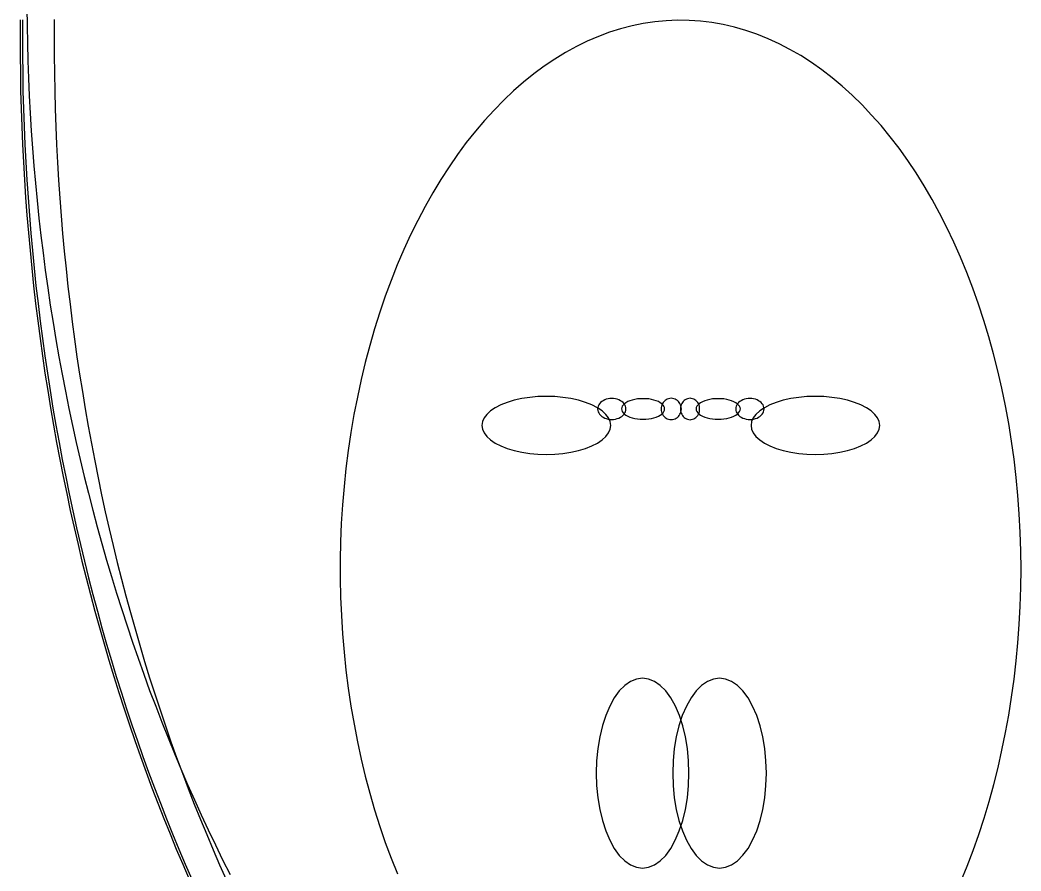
# Model space of a CAD drawing. Extents: x -1 to 217, y -22 to 302.
# Drawn here: x -1.3 to 104.2, y 51.8 to 141.5 of the extents above; entities that cross this region are included whole.
import ezdxf

# ---------------------------------------------------------------- set-up
doc = ezdxf.new("R2010")
doc.units = 0

msp = doc.modelspace()

# ---------------------------------------------------------------- linework, layer by layer
at = {"layer": 'ELLIPSES'}
for p, q in [((-0.6, 142.73), (-0.58, 140.89)), ((-1.32, 141.52), (-1.32, 139.64)), ((-1.07, 141.51), (-1.07, 139.64)), ((2.28, 141.54), (2.27, 139.66)), ((66.8, 141.41), (65.59, 141.3)), ((68, 141.46), (66.8, 141.41)), ((69.21, 141.44), (68, 141.46)), ((70.41, 141.36), (69.21, 141.44)), ((-0.58, 140.89), (-0.55, 139.05)), ((62, 140.56), (60.82, 140.19)), ((63.2, 140.87), (62, 140.56)), ((64.39, 141.12), (63.2, 140.87)), ((65.59, 141.3), (64.39, 141.12)), ((71.61, 141.22), (70.41, 141.36)), ((72.81, 141), (71.61, 141.22)), ((74.01, 140.73), (72.81, 141)), ((75.19, 140.39), (74.01, 140.73)), ((76.37, 139.98), (75.19, 140.39)), ((-1.32, 139.64), (-1.32, 137.76)), ((-1.07, 139.64), (-1.07, 137.76)), ((2.27, 139.66), (2.28, 137.77)), ((59.65, 139.75), (58.48, 139.25)), ((60.82, 140.19), (59.65, 139.75)), ((77.54, 139.51), (76.37, 139.98)), ((78.7, 138.98), (77.54, 139.51)), ((-0.55, 139.05), (-0.5, 137.2)), ((57.33, 138.69), (56.19, 138.06)), ((58.48, 139.25), (57.33, 138.69)), ((79.85, 138.39), (78.7, 138.98)), ((80.99, 137.73), (79.85, 138.39)), ((-1.32, 137.76), (-1.29, 135.88)), ((-1.07, 137.76), (-1.04, 135.88)), ((-0.5, 137.2), (-0.43, 135.36)), ((2.28, 137.77), (2.3, 135.89)), ((55.06, 137.37), (53.95, 136.62)), ((56.19, 138.06), (55.06, 137.37)), ((82.11, 137.01), (80.99, 137.73)), ((53.95, 136.62), (52.85, 135.82)), ((83.21, 136.23), (82.11, 137.01)), ((84.3, 135.4), (83.21, 136.23)), ((-1.29, 135.88), (-1.26, 134.01)), ((-1.04, 135.88), (-1.01, 134)), ((-0.43, 135.36), (-0.35, 133.51)), ((2.3, 135.89), (2.34, 134)), ((52.85, 135.82), (51.77, 134.95)), ((85.37, 134.5), (84.3, 135.4)), ((50.71, 134.02), (49.67, 133.04)), ((51.77, 134.95), (50.71, 134.02)), ((86.42, 133.55), (85.37, 134.5)), ((-1.26, 134.01), (-1.21, 132.13)), ((-1.01, 134), (-0.96, 132.13)), ((-0.35, 133.51), (-0.25, 131.67)), ((2.34, 134), (2.39, 132.12)), ((49.67, 133.04), (48.65, 132)), ((87.45, 132.54), (86.42, 133.55)), ((-1.21, 132.13), (-1.14, 130.25)), ((-0.96, 132.13), (-0.89, 130.25)), ((2.39, 132.12), (2.46, 130.24)), ((48.65, 132), (47.65, 130.91)), ((88.46, 131.47), (87.45, 132.54)), ((-0.25, 131.67), (-0.14, 129.82)), ((47.65, 130.91), (46.68, 129.77)), ((89.45, 130.36), (88.46, 131.47)), ((-1.14, 130.25), (-1.06, 128.38)), ((-0.89, 130.25), (-0.81, 128.38)), ((-0.14, 129.82), (-0.01, 127.98)), ((2.46, 130.24), (2.54, 128.35)), ((90.41, 129.18), (89.45, 130.36)), ((46.68, 129.77), (45.73, 128.57)), ((91.35, 127.96), (90.41, 129.18)), ((-1.06, 128.38), (-0.96, 126.51)), ((-0.81, 128.38), (-0.71, 126.5)), ((-0.01, 127.98), (0.14, 126.13)), ((2.54, 128.35), (2.64, 126.47)), ((45.73, 128.57), (44.8, 127.32)), ((92.26, 126.69), (91.35, 127.96)), ((44.8, 127.32), (43.91, 126.02)), ((93.15, 125.36), (92.26, 126.69)), ((-0.96, 126.51), (-0.85, 124.64)), ((-0.71, 126.5), (-0.6, 124.63)), ((0.14, 126.13), (0.3, 124.29)), ((2.64, 126.47), (2.75, 124.6)), ((43.91, 126.02), (43.04, 124.67)), ((-0.85, 124.64), (-0.73, 122.77)), ((-0.6, 124.63), (-0.48, 122.76)), ((2.75, 124.6), (2.88, 122.72)), ((43.04, 124.67), (42.2, 123.28)), ((94, 124), (93.15, 125.36)), ((0.3, 124.29), (0.47, 122.45)), ((94.83, 122.58), (94, 124)), ((-0.73, 122.77), (-0.59, 120.9)), ((-0.48, 122.76), (-0.34, 120.89)), ((0.47, 122.45), (0.67, 120.61)), ((2.88, 122.72), (3.02, 120.85)), ((42.2, 123.28), (41.38, 121.84)), ((95.63, 121.12), (94.83, 122.58)), ((41.38, 121.84), (40.6, 120.36)), ((-0.59, 120.9), (-0.44, 119.04)), ((-0.34, 120.89), (-0.19, 119.03)), ((0.67, 120.61), (0.88, 118.77)), ((3.02, 120.85), (3.17, 118.98)), ((40.6, 120.36), (39.85, 118.84)), ((96.39, 119.62), (95.63, 121.12)), ((97.13, 118.08), (96.39, 119.62)), ((-0.44, 119.04), (-0.27, 117.18)), ((-0.19, 119.03), (-0.02, 117.17)), ((0.88, 118.77), (1.1, 116.93)), ((3.17, 118.98), (3.34, 117.11)), ((39.85, 118.84), (39.13, 117.28)), ((-0.27, 117.18), (-0.09, 115.32)), ((-0.02, 117.17), (0.17, 115.31)), ((39.13, 117.28), (38.45, 115.68)), ((97.83, 116.5), (97.13, 118.08)), ((1.1, 116.93), (1.34, 115.1)), ((3.34, 117.11), (3.53, 115.25)), ((98.5, 114.88), (97.83, 116.5)), ((-0.09, 115.32), (0.11, 113.46)), ((0.17, 115.31), (0.36, 113.45)), ((1.34, 115.1), (1.6, 113.26)), ((3.53, 115.25), (3.73, 113.39)), ((38.45, 115.68), (37.8, 114.04)), ((37.8, 114.04), (37.18, 112.37)), ((99.14, 113.23), (98.5, 114.88)), ((0.11, 113.46), (0.32, 111.61)), ((0.36, 113.45), (0.58, 111.6)), ((1.6, 113.26), (1.87, 111.43)), ((3.73, 113.39), (3.95, 111.53)), ((99.74, 111.54), (99.14, 113.23)), ((37.18, 112.37), (36.6, 110.67)), ((0.32, 111.61), (0.55, 109.77)), ((0.58, 111.6), (0.8, 109.75)), ((1.87, 111.43), (2.16, 109.61)), ((3.95, 111.53), (4.18, 109.68)), ((100.3, 109.82), (99.74, 111.54)), ((0.55, 109.77), (0.79, 107.92)), ((0.8, 109.75), (1.04, 107.91)), ((36.6, 110.67), (36.05, 108.93)), ((100.83, 108.07), (100.3, 109.82)), ((2.16, 109.61), (2.46, 107.79)), ((4.18, 109.68), (4.42, 107.83)), ((36.05, 108.93), (35.54, 107.17)), ((0.79, 107.92), (1.05, 106.08)), ((1.04, 107.91), (1.3, 106.07)), ((2.46, 107.79), (2.78, 105.97)), ((4.42, 107.83), (4.68, 105.98)), ((101.32, 106.3), (100.83, 108.07)), ((35.54, 107.17), (35.07, 105.38)), ((1.05, 106.08), (1.31, 104.25)), ((1.3, 106.07), (1.57, 104.24)), ((2.78, 105.97), (3.12, 104.15)), ((4.68, 105.98), (4.96, 104.14)), ((101.78, 104.5), (101.32, 106.3)), ((35.07, 105.38), (34.63, 103.57)), ((102.19, 102.67), (101.78, 104.5)), ((1.31, 104.25), (1.6, 102.42)), ((1.57, 104.24), (1.85, 102.41)), ((3.12, 104.15), (3.47, 102.34)), ((4.96, 104.14), (5.25, 102.31)), ((34.63, 103.57), (34.24, 101.73)), ((1.6, 102.42), (1.9, 100.59)), ((1.85, 102.41), (2.15, 100.58)), ((102.57, 100.82), (102.19, 102.67)), ((3.47, 102.34), (3.83, 100.54)), ((5.25, 102.31), (5.55, 100.48)), ((34.24, 101.73), (33.88, 99.88)), ((50.77, 101.39), (50.04, 101.17)), ((51.57, 101.57), (50.77, 101.39)), ((52.41, 101.7), (51.57, 101.57)), ((53.28, 101.78), (52.41, 101.7)), ((54.17, 101.8), (53.28, 101.78)), ((55.05, 101.78), (54.17, 101.8)), ((55.92, 101.7), (55.05, 101.78)), ((56.76, 101.57), (55.92, 101.7)), ((57.56, 101.39), (56.76, 101.57)), ((58.29, 101.17), (57.56, 101.39)), ((60.16, 101.35), (60.01, 101.26)), ((60.32, 101.43), (60.16, 101.35)), ((60.49, 101.5), (60.32, 101.43)), ((60.68, 101.54), (60.49, 101.5)), ((60.87, 101.57), (60.68, 101.54)), ((61.07, 101.58), (60.87, 101.57)), ((61.26, 101.57), (61.07, 101.58)), ((61.45, 101.54), (61.26, 101.57)), ((61.64, 101.5), (61.45, 101.54)), ((61.81, 101.43), (61.64, 101.5)), ((61.97, 101.35), (61.81, 101.43)), ((62.12, 101.26), (61.97, 101.35)), ((62.98, 101.34), (62.76, 101.25)), ((63.23, 101.42), (62.98, 101.34)), ((63.5, 101.48), (63.23, 101.42)), ((63.78, 101.53), (63.5, 101.48)), ((64.07, 101.55), (63.78, 101.53)), ((64.37, 101.56), (64.07, 101.55)), ((64.66, 101.55), (64.37, 101.56)), ((64.96, 101.53), (64.66, 101.55)), ((65.24, 101.48), (64.96, 101.53)), ((65.5, 101.42), (65.24, 101.48)), ((65.75, 101.34), (65.5, 101.42)), ((65.98, 101.25), (65.75, 101.34)), ((66.68, 101.37), (66.58, 101.27)), ((66.8, 101.45), (66.68, 101.37)), ((66.92, 101.51), (66.8, 101.45)), ((67.06, 101.56), (66.92, 101.51)), ((67.19, 101.59), (67.06, 101.56)), ((67.33, 101.6), (67.19, 101.59)), ((67.47, 101.59), (67.33, 101.6)), ((67.61, 101.56), (67.47, 101.59)), ((67.74, 101.51), (67.61, 101.56)), ((67.86, 101.45), (67.74, 101.51)), ((67.98, 101.37), (67.86, 101.45)), ((68.09, 101.27), (67.98, 101.37)), ((68.7, 101.37), (68.6, 101.27)), ((68.81, 101.45), (68.7, 101.37)), ((68.93, 101.52), (68.81, 101.45)), ((69.06, 101.56), (68.93, 101.52)), ((69.19, 101.59), (69.06, 101.56)), ((69.32, 101.6), (69.19, 101.59)), ((69.45, 101.59), (69.32, 101.6)), ((69.58, 101.56), (69.45, 101.59)), ((69.71, 101.52), (69.58, 101.56)), ((69.83, 101.45), (69.71, 101.52)), ((69.94, 101.37), (69.83, 101.45)), ((70.04, 101.27), (69.94, 101.37)), ((70.87, 101.34), (70.64, 101.24)), ((71.12, 101.42), (70.87, 101.34)), ((71.39, 101.48), (71.12, 101.42)), ((71.68, 101.53), (71.39, 101.48)), ((71.98, 101.55), (71.68, 101.53)), ((72.28, 101.56), (71.98, 101.55)), ((72.59, 101.55), (72.28, 101.56)), ((72.89, 101.53), (72.59, 101.55)), ((73.18, 101.48), (72.89, 101.53)), ((73.45, 101.42), (73.18, 101.48)), ((73.7, 101.34), (73.45, 101.42)), ((73.93, 101.24), (73.7, 101.34)), ((74.72, 101.35), (74.57, 101.26)), ((74.88, 101.43), (74.72, 101.35)), ((75.06, 101.5), (74.88, 101.43)), ((75.24, 101.54), (75.06, 101.5)), ((75.43, 101.57), (75.24, 101.54)), ((75.63, 101.58), (75.43, 101.57)), ((75.82, 101.57), (75.63, 101.58)), ((76.01, 101.54), (75.82, 101.57)), ((76.2, 101.5), (76.01, 101.54)), ((76.38, 101.43), (76.2, 101.5)), ((76.54, 101.35), (76.38, 101.43)), ((76.68, 101.26), (76.54, 101.35)), ((79.14, 101.39), (78.4, 101.17)), ((79.93, 101.57), (79.14, 101.39)), ((80.77, 101.7), (79.93, 101.57)), ((81.64, 101.78), (80.77, 101.7)), ((82.53, 101.8), (81.64, 101.78)), ((83.41, 101.78), (82.53, 101.8)), ((84.28, 101.7), (83.41, 101.78)), ((85.12, 101.57), (84.28, 101.7)), ((85.92, 101.39), (85.12, 101.57)), ((86.66, 101.17), (85.92, 101.39)), ((1.9, 100.59), (2.21, 98.77)), ((2.15, 100.58), (2.46, 98.76)), ((3.83, 100.54), (4.21, 98.74)), ((5.55, 100.48), (5.87, 98.65)), ((48.29, 100.27), (47.9, 99.91)), ((48.78, 100.61), (48.29, 100.27)), ((49.37, 100.91), (48.78, 100.61)), ((50.04, 101.17), (49.37, 100.91)), ((58.96, 100.91), (58.29, 101.17)), ((59.55, 100.61), (58.96, 100.91)), ((60.04, 100.27), (59.55, 100.61)), ((59.59, 100.62), (59.57, 100.48)), ((59.57, 100.48), (59.59, 100.33)), ((59.62, 100.76), (59.59, 100.62)), ((59.59, 100.33), (59.62, 100.19)), ((59.69, 100.9), (59.62, 100.76)), ((59.77, 101.03), (59.69, 100.9)), ((59.88, 101.15), (59.77, 101.03)), ((60.01, 101.26), (59.88, 101.15)), ((60.43, 99.91), (60.04, 100.27)), ((62.11, 100.62), (62.09, 100.48)), ((62.09, 100.48), (62.11, 100.34)), ((62.17, 100.76), (62.11, 100.62)), ((62.11, 100.34), (62.17, 100.2)), ((62.25, 101.15), (62.12, 101.26)), ((62.27, 100.89), (62.17, 100.76)), ((62.36, 101.03), (62.25, 101.15)), ((62.4, 101.02), (62.27, 100.89)), ((62.45, 100.9), (62.36, 101.03)), ((62.56, 101.14), (62.4, 101.02)), ((62.51, 100.76), (62.45, 100.9)), ((62.55, 100.62), (62.51, 100.76)), ((62.51, 100.19), (62.55, 100.33)), ((62.56, 100.48), (62.55, 100.62)), ((62.55, 100.33), (62.56, 100.48)), ((62.76, 101.25), (62.56, 101.14)), ((66.17, 101.14), (65.98, 101.25)), ((66.34, 101.02), (66.17, 101.14)), ((66.27, 100.62), (66.26, 100.48)), ((66.26, 100.48), (66.27, 100.33)), ((66.3, 100.77), (66.27, 100.62)), ((66.27, 100.33), (66.3, 100.19)), ((66.35, 100.91), (66.3, 100.77)), ((66.47, 100.89), (66.34, 101.02)), ((66.41, 101.04), (66.35, 100.91)), ((66.49, 101.16), (66.41, 101.04)), ((66.56, 100.76), (66.47, 100.89)), ((66.58, 101.27), (66.49, 101.16)), ((66.62, 100.62), (66.56, 100.76)), ((66.56, 100.2), (66.62, 100.34)), ((66.64, 100.48), (66.62, 100.62)), ((66.62, 100.34), (66.64, 100.48)), ((68.18, 101.16), (68.09, 101.27)), ((68.25, 101.04), (68.18, 101.16)), ((68.32, 100.91), (68.25, 101.04)), ((68.32, 100.62), (68.31, 100.48)), ((68.31, 100.48), (68.32, 100.33)), ((68.36, 100.77), (68.32, 100.91)), ((68.34, 100.77), (68.32, 100.62)), ((68.32, 100.33), (68.34, 100.19)), ((68.38, 100.91), (68.34, 100.77)), ((68.39, 100.62), (68.36, 100.77)), ((68.36, 100.19), (68.39, 100.33)), ((68.44, 101.04), (68.38, 100.91)), ((68.4, 100.48), (68.39, 100.62)), ((68.39, 100.33), (68.4, 100.48)), ((68.52, 101.16), (68.44, 101.04)), ((68.6, 101.27), (68.52, 101.16)), ((69.97, 100.62), (69.95, 100.48)), ((69.95, 100.48), (69.97, 100.34)), ((70.03, 100.76), (69.97, 100.62)), ((69.97, 100.34), (70.03, 100.2)), ((70.13, 100.89), (70.03, 100.76)), ((70.13, 101.16), (70.04, 101.27)), ((70.2, 101.04), (70.13, 101.16)), ((70.27, 101.02), (70.13, 100.89)), ((70.26, 100.91), (70.2, 101.04)), ((70.3, 100.77), (70.26, 100.91)), ((70.43, 101.14), (70.27, 101.02)), ((70.33, 100.62), (70.3, 100.77)), ((70.3, 100.19), (70.33, 100.33)), ((70.33, 100.48), (70.33, 100.62)), ((70.33, 100.33), (70.33, 100.48)), ((70.64, 101.24), (70.43, 101.14)), ((74.13, 101.14), (73.93, 101.24)), ((74.3, 101.02), (74.13, 101.14)), ((74.15, 100.62), (74.14, 100.48)), ((74.14, 100.48), (74.15, 100.33)), ((74.19, 100.76), (74.15, 100.62)), ((74.15, 100.33), (74.19, 100.19)), ((74.25, 100.9), (74.19, 100.76)), ((74.34, 101.03), (74.25, 100.9)), ((74.44, 100.89), (74.3, 101.02)), ((74.44, 101.15), (74.34, 101.03)), ((74.57, 101.26), (74.44, 101.15)), ((74.54, 100.76), (74.44, 100.89)), ((74.6, 100.62), (74.54, 100.76)), ((74.54, 100.2), (74.6, 100.34)), ((74.62, 100.48), (74.6, 100.62)), ((74.6, 100.34), (74.62, 100.48)), ((76.66, 100.27), (76.26, 99.91)), ((77.15, 100.61), (76.66, 100.27)), ((76.81, 101.15), (76.68, 101.26)), ((76.92, 101.03), (76.81, 101.15)), ((77.01, 100.9), (76.92, 101.03)), ((77.07, 100.76), (77.01, 100.9)), ((77.11, 100.62), (77.07, 100.76)), ((77.07, 100.19), (77.11, 100.33)), ((77.12, 100.48), (77.11, 100.62)), ((77.11, 100.33), (77.12, 100.48)), ((77.73, 100.91), (77.15, 100.61)), ((78.4, 101.17), (77.73, 100.91)), ((87.32, 100.91), (86.66, 101.17)), ((87.91, 100.61), (87.32, 100.91)), ((88.4, 100.27), (87.91, 100.61)), ((88.79, 99.91), (88.4, 100.27)), ((102.91, 98.96), (102.57, 100.82)), ((33.88, 99.88), (33.56, 98)), ((47.61, 99.53), (47.44, 99.14)), ((47.9, 99.91), (47.61, 99.53)), ((59.62, 100.19), (59.69, 100.06)), ((59.69, 100.06), (59.77, 99.93)), ((59.77, 99.93), (59.88, 99.81)), ((59.88, 99.81), (60.01, 99.7)), ((60.01, 99.7), (60.16, 99.6)), ((60.16, 99.6), (60.32, 99.52)), ((60.32, 99.52), (60.49, 99.46)), ((60.72, 99.53), (60.43, 99.91)), ((60.49, 99.46), (60.68, 99.41)), ((60.68, 99.41), (60.87, 99.38)), ((60.89, 99.14), (60.72, 99.53)), ((60.87, 99.38), (61.07, 99.37)), ((61.07, 99.37), (61.26, 99.38)), ((61.26, 99.38), (61.45, 99.41)), ((61.45, 99.41), (61.64, 99.46)), ((61.64, 99.46), (61.81, 99.52)), ((61.81, 99.52), (61.97, 99.6)), ((61.97, 99.6), (62.12, 99.7)), ((62.12, 99.7), (62.25, 99.81)), ((62.17, 100.2), (62.27, 100.06)), ((62.25, 99.81), (62.36, 99.93)), ((62.27, 100.06), (62.4, 99.94)), ((62.36, 99.93), (62.45, 100.06)), ((62.4, 99.94), (62.56, 99.82)), ((62.45, 100.06), (62.51, 100.19)), ((62.56, 99.82), (62.76, 99.71)), ((62.76, 99.71), (62.98, 99.62)), ((62.98, 99.62), (63.23, 99.54)), ((63.23, 99.54), (63.5, 99.48)), ((63.5, 99.48), (63.78, 99.43)), ((63.78, 99.43), (64.07, 99.4)), ((64.07, 99.4), (64.37, 99.39)), ((64.37, 99.39), (64.66, 99.4)), ((64.66, 99.4), (64.96, 99.43)), ((64.96, 99.43), (65.24, 99.48)), ((65.24, 99.48), (65.5, 99.54)), ((65.5, 99.54), (65.75, 99.62)), ((65.75, 99.62), (65.98, 99.71)), ((65.98, 99.71), (66.17, 99.82)), ((66.17, 99.82), (66.34, 99.94)), ((66.3, 100.19), (66.35, 100.05)), ((66.34, 99.94), (66.47, 100.06)), ((66.35, 100.05), (66.41, 99.92)), ((66.41, 99.92), (66.49, 99.8)), ((66.47, 100.06), (66.56, 100.2)), ((66.49, 99.8), (66.58, 99.69)), ((66.58, 99.69), (66.68, 99.59)), ((66.68, 99.59), (66.8, 99.51)), ((66.8, 99.51), (66.92, 99.44)), ((66.92, 99.44), (67.06, 99.39)), ((67.06, 99.39), (67.19, 99.37)), ((67.19, 99.37), (67.33, 99.36)), ((67.33, 99.36), (67.47, 99.37)), ((67.47, 99.37), (67.61, 99.39)), ((67.61, 99.39), (67.74, 99.44)), ((67.74, 99.44), (67.86, 99.51)), ((67.86, 99.51), (67.98, 99.59)), ((67.98, 99.59), (68.09, 99.69)), ((68.09, 99.69), (68.18, 99.8)), ((68.18, 99.8), (68.25, 99.92)), ((68.25, 99.92), (68.32, 100.05)), ((68.32, 100.05), (68.36, 100.19)), ((68.34, 100.19), (68.38, 100.05)), ((68.38, 100.05), (68.44, 99.92)), ((68.44, 99.92), (68.52, 99.79)), ((68.52, 99.79), (68.6, 99.68)), ((68.6, 99.68), (68.7, 99.59)), ((68.7, 99.59), (68.81, 99.5)), ((68.81, 99.5), (68.93, 99.44)), ((68.93, 99.44), (69.06, 99.39)), ((69.06, 99.39), (69.19, 99.36)), ((69.19, 99.36), (69.32, 99.35)), ((69.32, 99.35), (69.45, 99.36)), ((69.45, 99.36), (69.58, 99.39)), ((69.58, 99.39), (69.71, 99.44)), ((69.71, 99.44), (69.83, 99.5)), ((69.83, 99.5), (69.94, 99.59)), ((69.94, 99.59), (70.04, 99.68)), ((70.03, 100.2), (70.13, 100.06)), ((70.04, 99.68), (70.13, 99.79)), ((70.13, 100.06), (70.27, 99.94)), ((70.13, 99.79), (70.2, 99.92)), ((70.2, 99.92), (70.26, 100.05)), ((70.26, 100.05), (70.3, 100.19)), ((70.27, 99.94), (70.43, 99.82)), ((70.43, 99.82), (70.64, 99.71)), ((70.64, 99.71), (70.87, 99.62)), ((70.87, 99.62), (71.12, 99.54)), ((71.12, 99.54), (71.39, 99.48)), ((71.39, 99.48), (71.68, 99.43)), ((71.68, 99.43), (71.98, 99.4)), ((71.98, 99.4), (72.28, 99.39)), ((72.28, 99.39), (72.59, 99.4)), ((72.59, 99.4), (72.89, 99.43)), ((72.89, 99.43), (73.18, 99.48)), ((73.18, 99.48), (73.45, 99.54)), ((73.45, 99.54), (73.7, 99.62)), ((73.7, 99.62), (73.93, 99.71)), ((73.93, 99.71), (74.13, 99.82)), ((74.13, 99.82), (74.3, 99.94)), ((74.19, 100.19), (74.25, 100.06)), ((74.25, 100.06), (74.34, 99.93)), ((74.3, 99.94), (74.44, 100.06)), ((74.34, 99.93), (74.44, 99.81)), ((74.44, 100.06), (74.54, 100.2)), ((74.44, 99.81), (74.57, 99.7)), ((74.57, 99.7), (74.72, 99.6)), ((74.72, 99.6), (74.88, 99.52)), ((74.88, 99.52), (75.06, 99.46)), ((75.06, 99.46), (75.24, 99.41)), ((75.24, 99.41), (75.43, 99.38)), ((75.43, 99.38), (75.63, 99.37)), ((75.63, 99.37), (75.82, 99.38)), ((75.98, 99.53), (75.8, 99.14)), ((75.82, 99.38), (76.01, 99.41)), ((76.26, 99.91), (75.98, 99.53)), ((76.01, 99.41), (76.2, 99.46)), ((76.2, 99.46), (76.38, 99.52)), ((76.38, 99.52), (76.54, 99.6)), ((76.54, 99.6), (76.68, 99.7)), ((76.68, 99.7), (76.81, 99.81)), ((76.81, 99.81), (76.92, 99.93)), ((76.92, 99.93), (77.01, 100.06)), ((77.01, 100.06), (77.07, 100.19)), ((89.08, 99.53), (88.79, 99.91)), ((89.25, 99.14), (89.08, 99.53)), ((2.21, 98.77), (2.54, 96.96)), ((2.46, 98.76), (2.79, 96.95)), ((4.21, 98.74), (4.61, 96.94)), ((5.87, 98.65), (6.2, 96.84)), ((47.44, 99.14), (47.38, 98.74)), ((47.38, 98.74), (47.44, 98.34)), ((47.44, 98.34), (47.61, 97.95)), ((60.72, 97.95), (60.89, 98.34)), ((60.95, 98.74), (60.89, 99.14)), ((60.89, 98.34), (60.95, 98.74)), ((75.8, 99.14), (75.75, 98.74)), ((75.75, 98.74), (75.8, 98.34)), ((75.8, 98.34), (75.98, 97.95)), ((89.08, 97.95), (89.25, 98.34)), ((89.31, 98.74), (89.25, 99.14)), ((89.25, 98.34), (89.31, 98.74)), ((103.21, 97.07), (102.91, 98.96)), ((33.56, 98), (33.28, 96.11)), ((47.61, 97.95), (47.9, 97.57)), ((47.9, 97.57), (48.29, 97.21)), ((48.29, 97.21), (48.78, 96.88)), ((59.55, 96.88), (60.04, 97.21)), ((60.04, 97.21), (60.43, 97.57)), ((60.43, 97.57), (60.72, 97.95)), ((75.98, 97.95), (76.26, 97.57)), ((76.26, 97.57), (76.66, 97.21)), ((76.66, 97.21), (77.15, 96.88)), ((87.91, 96.88), (88.4, 97.21)), ((88.4, 97.21), (88.79, 97.57)), ((88.79, 97.57), (89.08, 97.95)), ((2.54, 96.96), (2.88, 95.15)), ((2.79, 96.95), (3.13, 95.14)), ((4.61, 96.94), (5.02, 95.15)), ((6.2, 96.84), (6.55, 95.02)), ((33.28, 96.11), (33.04, 94.2)), ((48.78, 96.88), (49.37, 96.58)), ((49.37, 96.58), (50.04, 96.31)), ((50.04, 96.31), (50.77, 96.09)), ((50.77, 96.09), (51.57, 95.91)), ((56.76, 95.91), (57.56, 96.09)), ((57.56, 96.09), (58.29, 96.31)), ((58.29, 96.31), (58.96, 96.58)), ((58.96, 96.58), (59.55, 96.88)), ((77.15, 96.88), (77.73, 96.58)), ((77.73, 96.58), (78.4, 96.31)), ((78.4, 96.31), (79.14, 96.09)), ((79.14, 96.09), (79.93, 95.91)), ((85.12, 95.91), (85.92, 96.09)), ((85.92, 96.09), (86.66, 96.31)), ((86.66, 96.31), (87.32, 96.58)), ((87.32, 96.58), (87.91, 96.88)), ((103.48, 95.18), (103.21, 97.07)), ((2.88, 95.15), (3.23, 93.35)), ((3.13, 95.14), (3.49, 93.33)), ((5.02, 95.15), (5.45, 93.37)), ((6.55, 95.02), (6.91, 93.22)), ((51.57, 95.91), (52.41, 95.79)), ((52.41, 95.79), (53.28, 95.71)), ((53.28, 95.71), (54.16, 95.68)), ((54.16, 95.68), (55.05, 95.71)), ((55.05, 95.71), (55.92, 95.79)), ((55.92, 95.79), (56.76, 95.91)), ((79.93, 95.91), (80.77, 95.79)), ((80.77, 95.79), (81.64, 95.71)), ((81.64, 95.71), (82.53, 95.68)), ((82.53, 95.68), (83.41, 95.71)), ((83.41, 95.71), (84.28, 95.79)), ((84.28, 95.79), (85.12, 95.91)), ((103.7, 93.26), (103.48, 95.18)), ((33.04, 94.2), (32.84, 92.29)), ((3.23, 93.35), (3.6, 91.55)), ((3.49, 93.33), (3.86, 91.54)), ((5.45, 93.37), (5.89, 91.59)), ((6.91, 93.22), (7.28, 91.42)), ((103.88, 91.34), (103.7, 93.26)), ((32.84, 92.29), (32.67, 90.36)), ((3.6, 91.55), (3.98, 89.76)), ((3.86, 91.54), (4.24, 89.75)), ((5.89, 91.59), (6.35, 89.82)), ((7.28, 91.42), (7.67, 89.63)), ((104.02, 89.41), (103.88, 91.34)), ((3.98, 89.76), (4.38, 87.98)), ((4.24, 89.75), (4.64, 87.96)), ((6.35, 89.82), (6.82, 88.05)), ((32.67, 90.36), (32.55, 88.42)), ((7.67, 89.63), (8.08, 87.84)), ((104.12, 87.47), (104.02, 89.41)), ((4.38, 87.98), (4.79, 86.2)), ((4.64, 87.96), (5.05, 86.19)), ((6.82, 88.05), (7.3, 86.29)), ((8.08, 87.84), (8.5, 86.07)), ((32.55, 88.42), (32.47, 86.48)), ((104.18, 85.53), (104.12, 87.47)), ((4.79, 86.2), (5.21, 84.43)), ((5.05, 86.19), (5.47, 84.42)), ((7.3, 86.29), (7.81, 84.54)), ((8.5, 86.07), (8.93, 84.3)), ((32.47, 86.48), (32.43, 84.54)), ((104.21, 83.59), (104.18, 85.53)), ((5.21, 84.43), (5.65, 82.67)), ((7.81, 84.54), (8.32, 82.8)), ((32.43, 84.54), (32.43, 82.6)), ((5.47, 84.42), (5.91, 82.66)), ((8.93, 84.3), (9.37, 82.53)), ((104.19, 81.64), (104.21, 83.59)), ((5.65, 82.67), (6.11, 80.92)), ((5.91, 82.66), (6.36, 80.9)), ((8.32, 82.8), (8.85, 81.06)), ((9.37, 82.53), (9.83, 80.78)), ((32.43, 82.6), (32.47, 80.65)), ((104.13, 79.7), (104.19, 81.64)), ((6.11, 80.92), (6.57, 79.17)), ((6.36, 80.9), (6.83, 79.16)), ((8.85, 81.06), (9.4, 79.33)), ((9.83, 80.78), (10.31, 79.03)), ((32.47, 80.65), (32.56, 78.71)), ((6.57, 79.17), (7.05, 77.43)), ((6.83, 79.16), (7.31, 77.42)), ((9.4, 79.33), (9.96, 77.61)), ((104.02, 77.76), (104.13, 79.7)), ((10.31, 79.03), (10.8, 77.3)), ((32.56, 78.71), (32.68, 76.78)), ((7.05, 77.43), (7.54, 75.7)), ((7.31, 77.42), (7.8, 75.69)), ((9.96, 77.61), (10.53, 75.9)), ((10.8, 77.3), (11.3, 75.57)), ((103.88, 75.83), (104.02, 77.76)), ((32.68, 76.78), (32.84, 74.85)), ((7.54, 75.7), (8.05, 73.98)), ((7.8, 75.69), (8.31, 73.97)), ((10.53, 75.9), (11.12, 74.19)), ((11.3, 75.57), (11.81, 73.85)), ((103.7, 73.91), (103.88, 75.83)), ((8.05, 73.98), (8.57, 72.27)), ((8.31, 73.97), (8.83, 72.26)), ((11.12, 74.19), (11.73, 72.5)), ((32.84, 74.85), (33.04, 72.93)), ((103.48, 71.99), (103.7, 73.91)), ((11.81, 73.85), (12.34, 72.14)), ((33.04, 72.93), (33.28, 71.03)), ((8.57, 72.27), (9.1, 70.57)), ((8.83, 72.26), (9.37, 70.55)), ((11.73, 72.5), (12.34, 70.81)), ((12.34, 72.14), (12.88, 70.44)), ((63.67, 72), (63.04, 71.75)), ((64.31, 72.09), (63.67, 72)), ((64.95, 72), (64.31, 72.09)), ((65.57, 71.75), (64.95, 72)), ((71.78, 72), (71.14, 71.75)), ((72.42, 72.09), (71.78, 72)), ((73.07, 72), (72.42, 72.09)), ((73.7, 71.75), (73.07, 72)), ((103.22, 70.1), (103.48, 71.99)), ((12.34, 70.81), (12.98, 69.13)), ((33.28, 71.03), (33.57, 69.13)), ((61.86, 70.75), (61.33, 70.02)), ((62.44, 71.33), (61.86, 70.75)), ((63.04, 71.75), (62.44, 71.33)), ((66.18, 71.33), (65.57, 71.75)), ((66.75, 70.75), (66.18, 71.33)), ((67.28, 70.02), (66.75, 70.75)), ((69.95, 70.75), (69.42, 70.02)), ((70.53, 71.32), (69.95, 70.75)), ((71.14, 71.75), (70.53, 71.32)), ((74.31, 71.33), (73.7, 71.75)), ((74.89, 70.75), (74.31, 71.33)), ((75.43, 70.02), (74.89, 70.75)), ((9.1, 70.57), (9.65, 68.87)), ((9.37, 70.55), (9.91, 68.86)), ((12.88, 70.44), (13.44, 68.75)), ((61.33, 70.02), (60.85, 69.16)), ((67.77, 69.16), (67.28, 70.02)), ((69.42, 70.02), (68.93, 69.16)), ((75.91, 69.16), (75.43, 70.02)), ((102.92, 68.21), (103.22, 70.1)), ((9.65, 68.87), (10.21, 67.19)), ((9.91, 68.86), (10.47, 67.17)), ((12.98, 69.13), (13.62, 67.47)), ((13.44, 68.75), (14.01, 67.07)), ((33.57, 69.13), (33.89, 67.26)), ((60.85, 69.16), (60.43, 68.17)), ((68.19, 68.17), (67.77, 69.16)), ((68.93, 69.16), (68.5, 68.17)), ((76.34, 68.17), (75.91, 69.16)), ((60.43, 68.17), (60.07, 67.09)), ((68.5, 68.17), (68.15, 67.08)), ((68.54, 67.08), (68.19, 68.17)), ((76.7, 67.08), (76.34, 68.17)), ((102.58, 66.35), (102.92, 68.21)), ((10.21, 67.19), (10.78, 65.51)), ((10.47, 67.17), (11.05, 65.5)), ((13.62, 67.47), (14.28, 65.81)), ((14.01, 67.07), (14.59, 65.4)), ((33.89, 67.26), (34.25, 65.4)), ((60.07, 67.09), (59.79, 65.91)), ((68.15, 67.08), (67.86, 65.91)), ((68.82, 65.91), (68.54, 67.08)), ((76.98, 65.91), (76.7, 67.08)), ((10.78, 65.51), (11.37, 63.85)), ((11.05, 65.5), (11.63, 63.84)), ((14.28, 65.81), (14.95, 64.16)), ((59.79, 65.91), (59.58, 64.67)), ((67.86, 65.91), (67.65, 64.67)), ((69.03, 64.67), (68.82, 65.91)), ((77.19, 64.67), (76.98, 65.91)), ((102.2, 64.5), (102.58, 66.35)), ((14.59, 65.4), (15.19, 63.74)), ((34.25, 65.4), (34.64, 63.57)), ((59.58, 64.67), (59.46, 63.39)), ((67.65, 64.67), (67.53, 63.39)), ((69.15, 63.39), (69.03, 64.67)), ((77.32, 63.39), (77.19, 64.67)), ((101.79, 62.67), (102.2, 64.5)), ((11.37, 63.85), (11.97, 62.2)), ((11.63, 63.84), (12.23, 62.18)), ((14.95, 64.16), (15.64, 62.53)), ((15.19, 63.74), (15.8, 62.09)), ((34.64, 63.57), (35.08, 61.75)), ((59.46, 63.39), (59.42, 62.08)), ((67.53, 63.39), (67.49, 62.08)), ((69.2, 62.08), (69.15, 63.39)), ((77.36, 62.08), (77.32, 63.39)), ((15.64, 62.53), (16.34, 60.9)), ((101.33, 60.87), (101.79, 62.67)), ((11.97, 62.2), (12.58, 60.55)), ((12.23, 62.18), (12.85, 60.54)), ((15.8, 62.09), (16.42, 60.45)), ((35.08, 61.75), (35.55, 59.96)), ((59.42, 62.08), (59.46, 60.78)), ((67.49, 62.08), (67.53, 60.77)), ((69.15, 60.77), (69.2, 62.08)), ((77.32, 60.78), (77.36, 62.08)), ((12.58, 60.55), (13.2, 58.92)), ((12.85, 60.54), (13.47, 58.9)), ((16.34, 60.9), (17.06, 59.28)), ((16.42, 60.45), (17.05, 58.82)), ((59.46, 60.78), (59.58, 59.49)), ((67.53, 60.77), (67.65, 59.49)), ((69.03, 59.49), (69.15, 60.77)), ((77.19, 59.49), (77.32, 60.78)), ((100.84, 59.1), (101.33, 60.87)), ((17.06, 59.28), (17.78, 57.68)), ((35.55, 59.96), (36.06, 58.2)), ((59.58, 59.49), (59.79, 58.25)), ((67.65, 59.49), (67.86, 58.25)), ((68.82, 58.25), (69.03, 59.49)), ((76.98, 58.25), (77.19, 59.49)), ((100.31, 57.35), (100.84, 59.1)), ((13.2, 58.92), (13.84, 57.3)), ((13.47, 58.9), (14.11, 57.28)), ((17.05, 58.82), (17.7, 57.21)), ((36.06, 58.2), (36.61, 56.47)), ((59.79, 58.25), (60.07, 57.08)), ((67.86, 58.25), (68.15, 57.08)), ((68.54, 57.08), (68.82, 58.25)), ((76.7, 57.08), (76.98, 58.25)), ((13.84, 57.3), (14.49, 55.68)), ((14.11, 57.28), (14.76, 55.67)), ((17.7, 57.21), (18.36, 55.6)), ((17.78, 57.68), (18.52, 56.09)), ((60.07, 57.08), (60.43, 55.99)), ((68.15, 57.08), (68.51, 55.99)), ((68.18, 55.99), (68.54, 57.08)), ((76.34, 55.99), (76.7, 57.08)), ((99.75, 55.63), (100.31, 57.35)), ((18.52, 56.09), (19.28, 54.51)), ((36.61, 56.47), (37.19, 54.77)), ((60.43, 55.99), (60.85, 55)), ((67.76, 55), (68.18, 55.99)), ((68.51, 55.99), (68.93, 55)), ((75.91, 55.01), (76.34, 55.99)), ((14.49, 55.68), (15.15, 54.08)), ((14.76, 55.67), (15.42, 54.07)), ((18.36, 55.6), (19.03, 54.01)), ((60.85, 55), (61.33, 54.14)), ((67.28, 54.14), (67.76, 55)), ((68.93, 55), (69.42, 54.14)), ((75.43, 54.14), (75.91, 55.01)), ((99.15, 53.94), (99.75, 55.63)), ((15.15, 54.08), (15.83, 52.5)), ((15.42, 54.07), (16.1, 52.48)), ((19.03, 54.01), (19.72, 52.43)), ((19.28, 54.51), (20.04, 52.94)), ((37.19, 54.77), (37.81, 53.1)), ((61.33, 54.14), (61.86, 53.41)), ((66.75, 53.41), (67.28, 54.14)), ((69.42, 54.14), (69.96, 53.41)), ((74.89, 53.42), (75.43, 54.14)), ((98.52, 52.29), (99.15, 53.94)), ((20.04, 52.94), (20.82, 51.38)), ((37.81, 53.1), (38.46, 51.46)), ((61.86, 53.41), (62.43, 52.83)), ((62.43, 52.83), (63.04, 52.41)), ((65.57, 52.41), (66.18, 52.83)), ((66.18, 52.83), (66.75, 53.41)), ((69.96, 53.41), (70.53, 52.84)), ((70.53, 52.84), (71.15, 52.42)), ((73.7, 52.42), (74.31, 52.84)), ((74.31, 52.84), (74.89, 53.42)), ((15.83, 52.5), (16.51, 50.92)), ((16.1, 52.48), (16.79, 50.91)), ((19.72, 52.43), (20.42, 50.86)), ((63.04, 52.41), (63.67, 52.16)), ((63.67, 52.16), (64.3, 52.07)), ((64.3, 52.07), (64.94, 52.16)), ((64.94, 52.16), (65.57, 52.41)), ((71.15, 52.42), (71.78, 52.16)), ((71.78, 52.16), (72.42, 52.07)), ((72.42, 52.07), (73.07, 52.16)), ((73.07, 52.16), (73.7, 52.42)), ((97.85, 50.67), (98.52, 52.29))]:
    msp.add_line(p, q, dxfattribs=at)

doc.saveas('drawing.dxf')
